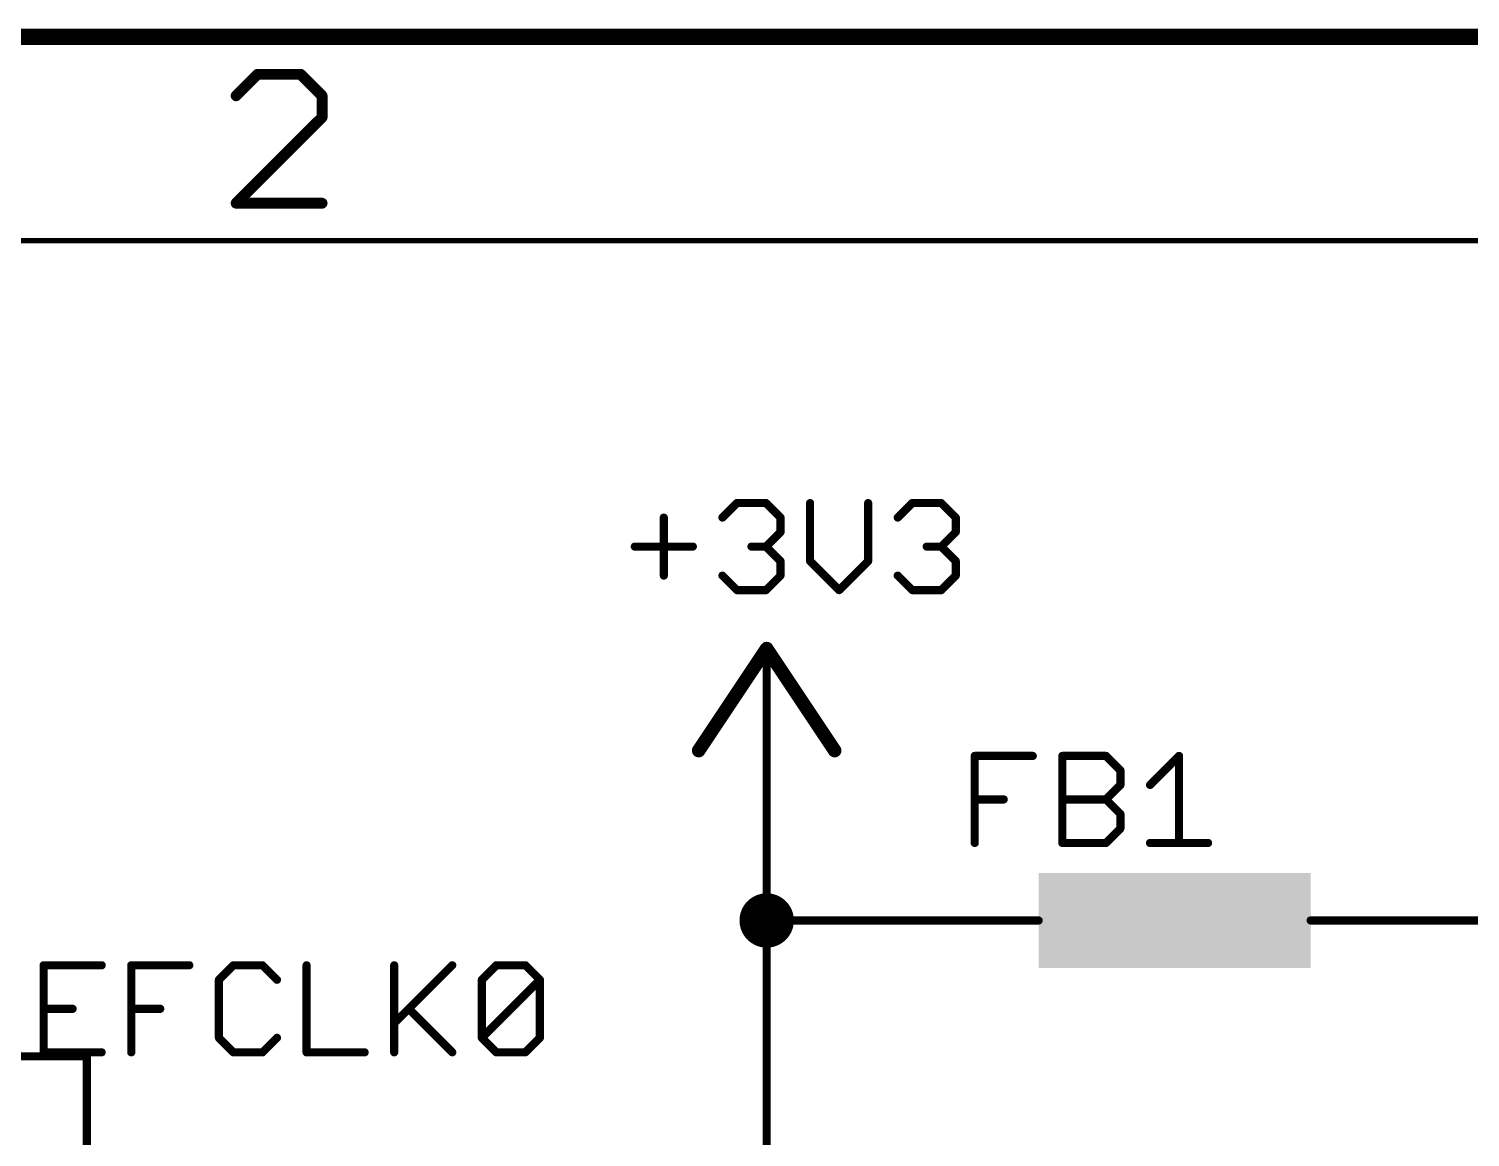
# Model space of a CAD drawing. Extents: x 0 to 388, y 0 to 261.
# Drawn here: x 70.04 to 96.96, y 239.79 to 260.5 of the extents above; entities that cross this region are included whole.
import ezdxf

# ---------------------------------------------------------------- set-up
doc = ezdxf.new("R2010")
doc.units = 0
for name, color, linetype in [('91', 94, 'CONTINUOUS'), ('94', 14, 'CONTINUOUS'), ('95', 251, 'CONTINUOUS'), ('96', 251, 'CONTINUOUS')]:
    doc.layers.add(name, color=color, linetype=linetype)

# ---------------------------------------------------------------- blocks, each defined once
blk = doc.blocks.new('RECT')
blk.add_solid([(-0.5, -0.5), (0.5, -0.5), (-0.5, 0.5), (0.5, 0.5)])

msp = doc.modelspace()

# ---------------------------------------------------------------- linework, layer by layer
at = {"layer": '91', "const_width": 0.1524}
for points in [[(83.82, 246.38), (83.82, 243.84)], [(83.82, 243.84), (83.82, 238.76)], [(86.36, 243.84), (83.82, 243.84)], [(96.52, 243.84), (99.06, 243.84)], [(71.12, 241.3), (58.42, 241.3)], [(71.12, 208.28), (71.12, 241.3)]]:
    msp.add_lwpolyline(points, dxfattribs=at)
at = {"layer": '91'}
for points, const_width in [([(83.8581, 246.38, 1), (83.7819, 246.38)], 0.0762), ([(83.82, 243.586, 1), (83.82, 244.094, 1), (83.82, 243.586)], 0.508), ([(83.8581, 243.84, 1), (83.7819, 243.84)], 0.0762), ([(83.82, 243.8781, 1), (83.82, 243.8019)], 0.0762), ([(83.7819, 243.84, 1), (83.8581, 243.84)], 0.0762), ([(86.36, 243.8019, 1), (86.36, 243.8781)], 0.0762), ([(96.52, 243.8781, 1), (96.52, 243.8019)], 0.0762), ([(71.1581, 241.3, 1), (71.0819, 241.3)], 0.0762), ([(71.12, 241.2619, 1), (71.12, 241.3381)], 0.0762)]:
    msp.add_lwpolyline(points, format="xyb", dxfattribs=dict(at, const_width=const_width))
at = {"layer": '94'}
for points, const_width in [([(387.35, 260.35), (0, 260.35)], 0.3), ([(74.3108, 259.6505), (73.9094, 259.249)], 0.2032), ([(75.1138, 259.6505), (74.3108, 259.6505)], 0.2032), ([(75.5153, 259.249), (75.1138, 259.6505)], 0.2032), ([(75.5153, 258.8475), (75.5153, 259.249)], 0.2032), ([(73.9094, 257.2416), (75.5153, 258.8475)], 0.2032), ([(75.5153, 257.2416), (73.9094, 257.2416)], 0.2032), ([(383.54, 256.54), (3.81, 256.54)], 0.1), ([(83.82, 248.92), (82.55, 247.015)], 0.254), ([(85.09, 247.015), (83.82, 248.92)], 0.254), ([(83.82, 246.38), (83.82, 248.92)], 0.1524), ([(86.36, 243.84), (88.9, 243.84)], 0.1524), ([(96.52, 243.84), (93.98, 243.84)], 0.1524)]:
    msp.add_lwpolyline(points, dxfattribs=dict(at, const_width=const_width))
for points, const_width in [([(74.3108, 259.7013, 1), (74.3108, 259.5997)], 0.1016), ([(74.3467, 259.6145, 1), (74.2749, 259.6864)], 0.1016), ([(75.1497, 259.6864, 1), (75.0779, 259.6145)], 0.1016), ([(75.1138, 259.5997, 1), (75.1138, 259.7013)], 0.1016), ([(73.8734, 259.2849, 1), (73.9453, 259.2131)], 0.1016), ([(75.5661, 259.249, 1), (75.4645, 259.249)], 0.1016), ([(75.4793, 259.2131, 1), (75.5512, 259.2849)], 0.1016), ([(75.4645, 258.8475, 1), (75.5661, 258.8475)], 0.1016), ([(75.5512, 258.8116, 1), (75.4793, 258.8834)], 0.1016), ([(73.8734, 257.2775, 1), (73.9453, 257.2057)], 0.1016), ([(73.9094, 257.2924, 1), (73.9094, 257.1908)], 0.1016), ([(75.5153, 257.1908, 1), (75.5153, 257.2924)], 0.1016), ([(83.8728, 248.9552, 1), (83.7672, 248.8848)], 0.127), ([(83.8728, 248.8848, 1), (83.7672, 248.9552)], 0.127), ([(83.8581, 248.92, 1), (83.7819, 248.92)], 0.0762), ([(82.4972, 247.0502, 1), (82.6028, 246.9798)], 0.127), ([(85.0372, 246.9798, 1), (85.1428, 247.0502)], 0.127), ([(83.7819, 246.38, 1), (83.8581, 246.38)], 0.0762), ([(86.36, 243.8781, 1), (86.36, 243.8019)], 0.0762), ([(88.9, 243.8019, 1), (88.9, 243.8781)], 0.0762), ([(93.98, 243.8781, 1), (93.98, 243.8019)], 0.0762), ([(96.52, 243.8019, 1), (96.52, 243.8781)], 0.0762)]:
    msp.add_lwpolyline(points, format="xyb", dxfattribs=dict(at, const_width=const_width))
at = {"layer": '95', "const_width": 0.1524}
for points in [[(87.7062, 245.2878), (87.7062, 246.9148)], [(87.7062, 246.9148), (88.7909, 246.9148)], [(89.3434, 245.2878), (89.3434, 246.9148)], [(89.3434, 246.9148), (90.1569, 246.9148)], [(90.1569, 246.9148), (90.428, 246.6436)], [(90.9805, 246.3725), (91.5228, 246.9148)], [(91.5228, 246.9148), (91.5228, 245.2878)], [(90.428, 246.6436), (90.428, 246.3725)], [(90.428, 246.3725), (90.1569, 246.1013)], [(87.7062, 246.1013), (88.2485, 246.1013)], [(89.3434, 246.1013), (90.1569, 246.1013)], [(90.1569, 246.1013), (90.428, 245.8301)], [(90.428, 245.8301), (90.428, 245.559)], [(90.428, 245.559), (90.1569, 245.2878)], [(90.1569, 245.2878), (89.3434, 245.2878)], [(90.9805, 245.2878), (92.0652, 245.2878)], [(71.3981, 243.0032), (70.3134, 243.0032)], [(70.3134, 243.0032), (70.3134, 241.3762)], [(71.9506, 241.3762), (71.9506, 243.0032)], [(71.9506, 243.0032), (73.0352, 243.0032)], [(73.8589, 243.0032), (73.5877, 242.732)], [(74.4012, 243.0032), (73.8589, 243.0032)], [(74.6724, 242.732), (74.4012, 243.0032)], [(75.2249, 243.0032), (75.2249, 241.3762)], [(76.862, 243.0032), (76.862, 241.3762)], [(76.862, 241.9185), (77.9467, 243.0032)], [(78.4992, 242.732), (78.7704, 243.0032)], [(78.7704, 243.0032), (79.3127, 243.0032)], [(79.3127, 243.0032), (79.5839, 242.732)], [(73.5877, 242.732), (73.5877, 241.6474)], [(78.4992, 241.6474), (78.4992, 242.732)], [(78.4992, 241.6474), (79.5839, 242.732)], [(79.5839, 242.732), (79.5839, 241.6474)], [(70.3134, 242.1897), (70.8557, 242.1897)], [(71.9506, 242.1897), (72.4929, 242.1897)], [(77.1332, 242.1897), (77.9467, 241.3762)], [(73.5877, 241.6474), (73.8589, 241.3762)], [(74.4012, 241.3762), (74.6724, 241.6474)], [(78.7704, 241.3762), (78.4992, 241.6474)], [(79.5839, 241.6474), (79.3127, 241.3762)], [(70.3134, 241.3762), (71.3981, 241.3762)], [(73.8589, 241.3762), (74.4012, 241.3762)], [(75.2249, 241.3762), (76.3095, 241.3762)], [(79.3127, 241.3762), (78.7704, 241.3762)]]:
    msp.add_lwpolyline(points, dxfattribs=at)
at = {"layer": '95', "const_width": 0.0762}
for points in [[(87.7443, 246.9148, 1), (87.6681, 246.9148)], [(87.7062, 246.9529, 1), (87.7062, 246.8767)], [(88.7909, 246.8767, 1), (88.7909, 246.9529)], [(89.3815, 246.9148, 1), (89.3053, 246.9148)], [(89.3434, 246.9529, 1), (89.3434, 246.8767)], [(90.1838, 246.9417, 1), (90.1299, 246.8878)], [(90.1569, 246.8767, 1), (90.1569, 246.9529)], [(91.5609, 246.9148, 1), (91.4847, 246.9148)], [(91.5498, 246.8878, 1), (91.4959, 246.9417)], [(90.4661, 246.6436, 1), (90.3899, 246.6436)], [(90.4011, 246.6167, 1), (90.455, 246.6706)], [(90.3899, 246.3725, 1), (90.4661, 246.3725)], [(90.455, 246.3455, 1), (90.4011, 246.3994)], [(90.9536, 246.3994, 1), (91.0075, 246.3455)], [(87.7062, 246.1394, 1), (87.7062, 246.0632)], [(88.2485, 246.0632, 1), (88.2485, 246.1394)], [(89.3434, 246.1394, 1), (89.3434, 246.0632)], [(90.1838, 246.1282, 1), (90.1299, 246.0744)], [(90.1299, 246.1282, 1), (90.1838, 246.0744)], [(90.1569, 246.0632, 1), (90.1569, 246.1394)], [(90.4661, 245.8301, 1), (90.3899, 245.8301)], [(90.4011, 245.8032, 1), (90.455, 245.8571)], [(90.3899, 245.559, 1), (90.4661, 245.559)], [(90.455, 245.532, 1), (90.4011, 245.5859)], [(87.6681, 245.2878, 1), (87.7443, 245.2878)], [(89.3434, 245.3259, 1), (89.3434, 245.2497)], [(89.3053, 245.2878, 1), (89.3815, 245.2878)], [(90.1299, 245.3147, 1), (90.1838, 245.2609)], [(90.1569, 245.2497, 1), (90.1569, 245.3259)], [(90.9805, 245.3259, 1), (90.9805, 245.2497)], [(91.4847, 245.2878, 1), (91.5609, 245.2878)], [(92.0652, 245.2497, 1), (92.0652, 245.3259)], [(70.3134, 243.0413, 1), (70.3134, 242.9651)], [(70.3515, 243.0032, 1), (70.2753, 243.0032)], [(71.3981, 242.9651, 1), (71.3981, 243.0413)], [(71.9887, 243.0032, 1), (71.9125, 243.0032)], [(71.9506, 243.0413, 1), (71.9506, 242.9651)], [(73.0352, 242.9651, 1), (73.0352, 243.0413)], [(73.8589, 243.0413, 1), (73.8589, 242.9651)], [(73.8858, 242.9762, 1), (73.832, 243.0301)], [(74.4282, 243.0301, 1), (74.3743, 242.9762)], [(74.4012, 242.9651, 1), (74.4012, 243.0413)], [(75.263, 243.0032, 1), (75.1868, 243.0032)], [(76.9001, 243.0032, 1), (76.8239, 243.0032)], [(77.9736, 242.9762, 1), (77.9198, 243.0301)], [(78.7704, 243.0413, 1), (78.7704, 242.9651)], [(78.7973, 242.9762, 1), (78.7434, 243.0301)], [(79.3396, 243.0301, 1), (79.2858, 242.9762)], [(79.3127, 242.9651, 1), (79.3127, 243.0413)], [(73.6258, 242.732, 1), (73.5496, 242.732)], [(73.5608, 242.759, 1), (73.6147, 242.7051)], [(74.6455, 242.7051, 1), (74.6993, 242.759)], [(78.5373, 242.732, 1), (78.4611, 242.732)], [(78.4723, 242.759, 1), (78.5261, 242.7051)], [(79.622, 242.732, 1), (79.5458, 242.732)], [(79.6108, 242.7051, 1), (79.5569, 242.759)], [(79.5569, 242.7051, 1), (79.6108, 242.759)], [(70.3134, 242.2278, 1), (70.3134, 242.1516)], [(70.8557, 242.1516, 1), (70.8557, 242.2278)], [(71.9506, 242.2278, 1), (71.9506, 242.1516)], [(72.4929, 242.1516, 1), (72.4929, 242.2278)], [(77.1601, 242.2166, 1), (77.1063, 242.1628)], [(76.8351, 241.9455, 1), (76.889, 241.8916)], [(73.6147, 241.6743, 1), (73.5608, 241.6204)], [(73.5496, 241.6474, 1), (73.6258, 241.6474)], [(74.6993, 241.6204, 1), (74.6455, 241.6743)], [(78.5261, 241.6743, 1), (78.4723, 241.6204)], [(78.4723, 241.6743, 1), (78.5261, 241.6204)], [(78.4611, 241.6474, 1), (78.5373, 241.6474)], [(79.5458, 241.6474, 1), (79.622, 241.6474)], [(79.6108, 241.6204, 1), (79.5569, 241.6743)], [(70.3134, 241.4143, 1), (70.3134, 241.3381)], [(70.2753, 241.3762, 1), (70.3515, 241.3762)], [(71.3981, 241.3381, 1), (71.3981, 241.4143)], [(71.9125, 241.3762, 1), (71.9887, 241.3762)], [(73.8589, 241.4143, 1), (73.8589, 241.3381)], [(73.832, 241.3493, 1), (73.8858, 241.4031)], [(74.3743, 241.4031, 1), (74.4282, 241.3493)], [(74.4012, 241.3381, 1), (74.4012, 241.4143)], [(75.2249, 241.4143, 1), (75.2249, 241.3381)], [(75.1868, 241.3762, 1), (75.263, 241.3762)], [(76.3095, 241.3381, 1), (76.3095, 241.4143)], [(76.8239, 241.3762, 1), (76.9001, 241.3762)], [(77.9198, 241.3493, 1), (77.9736, 241.4031)], [(78.7704, 241.4143, 1), (78.7704, 241.3381)], [(78.7434, 241.3493, 1), (78.7973, 241.4031)], [(79.2858, 241.4031, 1), (79.3396, 241.3493)], [(79.3127, 241.3381, 1), (79.3127, 241.4143)]]:
    msp.add_lwpolyline(points, format="xyb", dxfattribs=at)
at = {"layer": '96', "const_width": 0.1524}
for points in [[(82.9934, 251.368), (83.2645, 251.6392)], [(83.2645, 251.6392), (83.8068, 251.6392)], [(83.8068, 251.6392), (84.078, 251.368)], [(84.6305, 251.6392), (84.6305, 250.5545)], [(85.7152, 250.5545), (85.7152, 251.6392)], [(86.2677, 251.368), (86.5388, 251.6392)], [(86.5388, 251.6392), (87.0812, 251.6392)], [(87.0812, 251.6392), (87.3523, 251.368)], [(81.8985, 251.368), (81.8985, 250.2834)], [(84.078, 251.368), (84.078, 251.0969)], [(87.3523, 251.368), (87.3523, 251.0969)], [(84.078, 251.0969), (83.8068, 250.8257)], [(87.3523, 251.0969), (87.0812, 250.8257)], [(81.3562, 250.8257), (82.4409, 250.8257)], [(83.8068, 250.8257), (83.5357, 250.8257)], [(83.8068, 250.8257), (84.078, 250.5545)], [(87.0812, 250.8257), (86.81, 250.8257)], [(87.0812, 250.8257), (87.3523, 250.5545)], [(84.078, 250.5545), (84.078, 250.2834)], [(84.6305, 250.5545), (85.1728, 250.0122)], [(85.1728, 250.0122), (85.7152, 250.5545)], [(87.3523, 250.5545), (87.3523, 250.2834)], [(83.2645, 250.0122), (82.9934, 250.2834)], [(84.078, 250.2834), (83.8068, 250.0122)], [(86.5388, 250.0122), (86.2677, 250.2834)], [(87.3523, 250.2834), (87.0812, 250.0122)], [(83.8068, 250.0122), (83.2645, 250.0122)], [(87.0812, 250.0122), (86.5388, 250.0122)]]:
    msp.add_lwpolyline(points, dxfattribs=at)
at = {"layer": '96', "const_width": 0.0762}
for points in [[(83.2645, 251.6773, 1), (83.2645, 251.6011)], [(83.2915, 251.6122, 1), (83.2376, 251.6661)], [(83.8338, 251.6661, 1), (83.7799, 251.6122)], [(83.8068, 251.6011, 1), (83.8068, 251.6773)], [(84.6686, 251.6392, 1), (84.5924, 251.6392)], [(85.7533, 251.6392, 1), (85.6771, 251.6392)], [(86.5388, 251.6773, 1), (86.5388, 251.6011)], [(86.5658, 251.6122, 1), (86.5119, 251.6661)], [(87.1081, 251.6661, 1), (87.0542, 251.6122)], [(87.0812, 251.6011, 1), (87.0812, 251.6773)], [(81.9366, 251.368, 1), (81.8604, 251.368)], [(82.9664, 251.395, 1), (83.0203, 251.3411)], [(84.1161, 251.368, 1), (84.0399, 251.368)], [(84.0511, 251.3411, 1), (84.105, 251.395)], [(86.2407, 251.395, 1), (86.2946, 251.3411)], [(87.3904, 251.368, 1), (87.3142, 251.368)], [(87.3254, 251.3411, 1), (87.3793, 251.395)], [(84.0399, 251.0969, 1), (84.1161, 251.0969)], [(84.105, 251.0699, 1), (84.0511, 251.1238)], [(87.3142, 251.0969, 1), (87.3904, 251.0969)], [(87.3793, 251.0699, 1), (87.3254, 251.1238)], [(81.3562, 250.8638, 1), (81.3562, 250.7876)], [(82.4409, 250.7876, 1), (82.4409, 250.8638)], [(83.5357, 250.8638, 1), (83.5357, 250.7876)], [(83.8338, 250.8526, 1), (83.7799, 250.7988)], [(83.7799, 250.8526, 1), (83.8338, 250.7988)], [(83.8068, 250.7876, 1), (83.8068, 250.8638)], [(86.81, 250.8638, 1), (86.81, 250.7876)], [(87.1081, 250.8526, 1), (87.0542, 250.7988)], [(87.0542, 250.8526, 1), (87.1081, 250.7988)], [(87.0812, 250.7876, 1), (87.0812, 250.8638)], [(84.1161, 250.5545, 1), (84.0399, 250.5545)], [(84.0511, 250.5276, 1), (84.105, 250.5815)], [(84.6575, 250.5815, 1), (84.6036, 250.5276)], [(84.5924, 250.5545, 1), (84.6686, 250.5545)], [(85.6771, 250.5545, 1), (85.7533, 250.5545)], [(85.7421, 250.5276, 1), (85.6882, 250.5815)], [(87.3904, 250.5545, 1), (87.3142, 250.5545)], [(87.3254, 250.5276, 1), (87.3793, 250.5815)], [(81.8604, 250.2834, 1), (81.9366, 250.2834)], [(83.0203, 250.3103, 1), (82.9664, 250.2564)], [(84.0399, 250.2834, 1), (84.1161, 250.2834)], [(84.105, 250.2564, 1), (84.0511, 250.3103)], [(86.2946, 250.3103, 1), (86.2407, 250.2564)], [(87.3142, 250.2834, 1), (87.3904, 250.2834)], [(87.3793, 250.2564, 1), (87.3254, 250.3103)], [(83.2645, 250.0503, 1), (83.2645, 249.9741)], [(83.2376, 249.9853, 1), (83.2915, 250.0391)], [(83.7799, 250.0391, 1), (83.8338, 249.9853)], [(83.8068, 249.9741, 1), (83.8068, 250.0503)], [(85.1459, 250.0391, 1), (85.1998, 249.9853)], [(85.1459, 249.9853, 1), (85.1998, 250.0391)], [(86.5388, 250.0503, 1), (86.5388, 249.9741)], [(86.5119, 249.9853, 1), (86.5658, 250.0391)], [(87.0542, 250.0391, 1), (87.1081, 249.9853)], [(87.0812, 249.9741, 1), (87.0812, 250.0503)]]:
    msp.add_lwpolyline(points, format="xyb", dxfattribs=at)

# ---------------------------------------------------------------- block references
at = {"layer": '94', "xscale": 5.08, "yscale": 1.778}
msp.add_blockref('RECT', (91.44, 243.84), dxfattribs=at)

doc.saveas('drawing.dxf')
